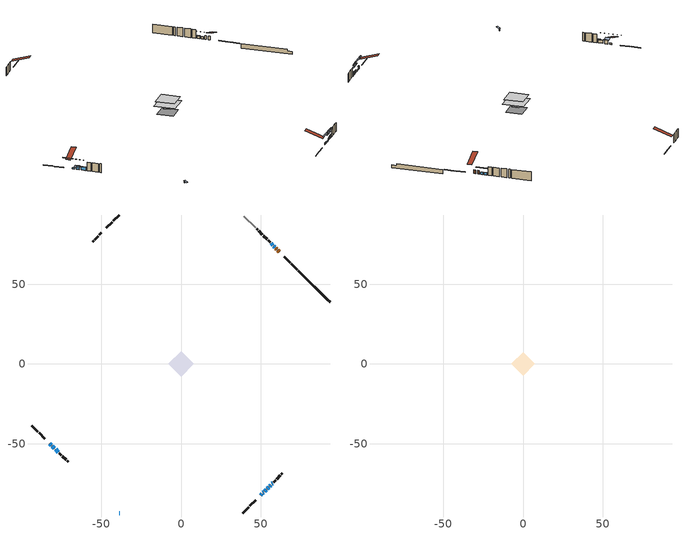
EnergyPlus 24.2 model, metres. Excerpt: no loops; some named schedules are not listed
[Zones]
conditioned space
 floor outside (Floor1 construction): -0.53,0 0,0.53 0.53,0 0,-0.53 z0.92
 floor outside (Floor3 construction): -1.36,0 0,1.36 1.36,0 0,-1.36 z0.92
 floor othersidecoefficients (Floor2 construction): -2.73,0 0,2.73 2.73,0 0,-2.73 z0.92
 floor adiabatic (AdiabaticFloorConstruction): -8.15,0 0,8.15 8.15,0 0,-8.15 z3.36
 floor foundation (Slab1 construction): -6.35,0 0,6.35 6.35,0 0,-6.35 z-1.52
 wall outside (RimJoist1 construction): 38.69,-93.42 42.43,-89.68 / -93.42,-38.69 -89.68,-42.43 / -38.69,93.42 -42.43,89.68 / 72.93,59.18 69.2,62.91 z0.92:1.22
 wall outside (RimJoist2 construction): 43.08,-89.03 46.8,-85.31 / -89.03,-43.08 -85.31,-46.8 / -43.08,89.03 -46.8,85.31 / 68.54,63.57 64.83,67.29 z0.92:1.22
 wall outside (AdiabaticWallConstruction 1): 61.65,70.46 60.77,71.34 z0.92:2.95
 wall outside (AdiabaticWallConstruction): -38.7,-93.42 -38.34,-93.42 z0.92:1.84; 49.98,-82.13 50.63,-81.48 / 58.83,73.28 58.18,73.93 / 57.53,74.58 56.56,75.55 z0.92:2.14; 51.28,-80.83 51.82,-80.29 / 52.48,-79.63 53.34,-78.77 / -82.13,-49.98 -81.27,-50.84 z0.92:1.68; 54,-78.11 54.86,-77.25 z0.92:2.44; 55.52,-76.6 56.24,-75.87 / 56.89,-75.22 57.43,-74.68 / -78.66,-53.45 -76.87,-55.24 z0.92:2.75; -80.61,-51.5 -79.32,-52.79 z0.92:2.95
 wall outside (Wall1 construction): 58.09,-74.02 59.34,-72.77 / -76.21,-55.9 -74.96,-57.15 / -49.98,82.13 -51.23,80.88 / 55.9,76.21 54.65,77.46 z0.92:5.8
 wall outside (Wall3 construction): 60,-72.11 62.29,-69.83 / -74.3,-57.81 -72.01,-60.1 / -51.89,80.22 -54.18,77.94 / 51,81.11 48.72,83.39 z0.92:5.8
 wall outside (Wall4 construction): 62.94,-69.17 63.56,-68.55 / -71.36,-60.75 -70.74,-61.37 / -54.83,77.28 -55.45,76.66 / 48.06,84.05 47.44,84.67 z0.92:5.8
 wall foundation (FoundationWall1 construction): 73.59,58.52,-1.52 73.59,58.52,0.92 91.43,40.68,0.92 91.43,40.68,0.05 93.42,38.69,0.05 93.42,38.69,-1.52
 wall othersidecoefficients (AdiabaticWallConstruction 1): 60.12,71.99 59.49,72.62 z0.92:2.95
 wall othersidecoefficients (Wall2 construction): 53.99,78.12 51.66,80.45 z0.92:5.8
 wall adiabatic (Wall5 construction): 46.78,85.33 39.35,92.76 z0.92:5.8
 window (WindowConstruction 8): -38.69,-93.42 -38.34,-93.42 z0.92:1.83
 window (WindowConstruction 7): 49.98,-82.13 50.63,-81.49 z0.92:2.14
 window (WindowConstruction 9): 51.28,-80.83 51.82,-80.29 z0.92:1.68
 window (WindowConstruction 10): 52.48,-79.63 53.34,-78.77 z0.92:1.68
 window (WindowConstruction 11): -82.13,-49.98 -81.27,-50.84 z0.92:1.68
 window (WindowConstruction): 54,-78.11 54.86,-77.25 z0.92:2.44
 window (WindowConstruction 1): 55.52,-76.59 56.24,-75.87 z0.92:2.75
 window (WindowConstruction 2): 56.89,-75.22 57.43,-74.68 z0.92:2.75
 window (WindowConstruction 3): -80.61,-51.5 -79.32,-52.79 z0.92:2.95
 window (WindowConstruction 4): -78.66,-53.45 -76.87,-55.24 z0.92:2.75
 window (WindowConstruction 5): 58.83,73.28 58.19,73.93 z0.92:2.14
 window (WindowConstruction 6): 57.53,74.58 56.56,75.55 z0.92:2.14
 door (Door): 61.65,70.46 60.77,71.34 z0.92:2.95
 door inside (Door 1): 60.12,71.99 59.49,72.62 z0.92:2.95
 ceiling adiabatic (AdiabaticFloorConstruction): 0,-8.15 8.15,0 0,8.15 -8.15,0 z3.36
attic - vented
 floor to conditioned space (Floor4 construction Reversed): -7.26,0 0,7.26 7.26,0 0,-7.26 z5.8
 roof outside (Roof1 construction): 49.32,-82.79,5.8 42.25,-75.72,9.13 40.39,-77.58,9.13 47.46,-84.65,5.8; -82.79,-49.32,5.8 -75.72,-42.25,9.13 -77.58,-40.39,9.13 -84.65,-47.46,5.8; -49.32,82.79,5.8 -42.25,75.72,9.13 -40.39,77.58,9.13 -47.46,84.65,5.8; 62.31,69.81,5.8 55.23,62.73,9.13 57.1,60.87,9.13 64.17,67.94,5.8
shading: -38.04,-93.42 -38.99,-93.42 -38.99,-96.47 -38.04,-96.47 z2.13; 50.77,-81.34 49.84,-82.27 50.13,-82.57 51.06,-81.63 z2.34; 55.41,-76.7 47.69,-84.42 47.98,-84.71 55.71,-76.99 z6.76; 56.93,-75.18 48.89,-83.23 49.18,-83.52 57.22,-75.47 z6.76; -77.68,-54.43 -85.72,-46.39 -86.02,-46.68 -77.97,-54.73 z6.76; 56.73,-75.39 52.13,-79.98 52.42,-80.27 57.02,-75.68 z5.08; 58.1,-74.01 53.65,-78.46 53.94,-78.75 58.39,-74.3 z5.39; 57.57,-74.54 56.75,-75.36 57.04,-75.65 57.87,-74.83 z2.95; -79.11,-53 -80.82,-51.29 -82.98,-53.44 -81.27,-55.16 z3.25; -76.73,-55.39 -78.81,-53.31 -79.1,-53.6 -77.02,-55.68 z2.95; 56.32,75.79 60.7,71.41 60.99,71.7 56.61,76.08 z4.78; 56.42,75.7 57.67,74.44 57.96,74.73 56.71,75.99 z2.34
[Building]
Building 1: Terrain=Suburbs
[Site:Location]
Edmonton Intl AP_AB: Latitude {deg}=53.31; Longitude {deg}=-113.58; Time Zone {hr}=-7; Elevation {m}=723; Keep Site Location Information=Yes
[Site:GroundTemperature:Shallow]
-1.56185, -3.61833, -3.78302, -2.80711, 1.11059, 5.01004, 8.39065, 10.5322, 10.7141, 8.97234, 5.67794, 1.89811
[Site:WaterMainsTemperature]
Calculation Method=Schedule; Temperature Schedule=mains temperature schedule
[Material] Roughness=Rough; Thermal Absorptance=0.9
Name | Thickness {m} | Conductivity {W/m-K} | Density {kg/m3} | Specific Heat {J/kg-K} | Solar Absorptance | Visible Absorptance
asphalt or fiberglass shingles | 0.00635 | 0.162714 | 1121.4 | 1465.45 | 0.4 | 0.4
ceiling loosefill ins | 0.169333 | 0.0480833 | 16.02 | 1046.75 | 0.7 | 0.7
ceiling stud and cavity | 0.1397 | 0.0896465 | 65.682 | 1177.47 | 0.7 | 0.7
concrete 4.0 in. | 0.1016 | 1.803125 | 2242.8 | 837.4 | 0.7 | 0.7
concrete 8.0 in. | 0.2032 | 1.803125 | 2242.8 | 837.4 | 0.7 | 0.7
door material | 0.04445 | 0.053851 | 512.64 | 1214.23 | 0.7 | 0.7
door material 1 | 0.04445 | 0.060037 | 512.64 | 1214.23 | 0.7 | 0.7
floor covering | 0.0127 | 0.0433444 | 54.468 | 1339.84 | 0.6 | 0.6
floor rigid ins; rim joist rigid ins | 0.051816 | 0.029427 | 32.04 | 1214.23 | 0.7 | 0.7
floor rigid ins 1; wall rigid ins | 0.512978 | 0.029427 | 32.04 | 1214.23 | 0.7 | 0.7
floor stud and cavity | 0.1397 | 0.080204 | 92.3553 | 1139.71 | 0.7 | 0.7
floor stud and cavity 1 | 0.1397 | 0.106651 | 92.3553 | 1139.71 | 0.7 | 0.7
floor stud and cavity 2 | 0.1397 | 0.102213 | 92.3553 | 1139.71 | 0.7 | 0.7
floor stud and cavity 3 | 0.1397 | 1.75129 | 37.0049 | 1207.88 | 0.7 | 0.7
furniture material conditioned space 1 | 0.1524 | 0.115458 | 640.8 | 1214.23 | 0.6 | 0.6
gypsum board | 0.0127 | 0.160291 | 801 | 837.4 | 0.6 | 0.6
osb sheathing 0.5 in. | 0.0127 | 0.115458 | 512.64 | 1214.23 | 0.7 | 0.7
osb sheathing 0.5 in. 1 | 0.0127 | 0.115458 | 512.64 | 1214.23 | 0.4 | 0.4
osb sheathing 0.75 in. | 0.01905 | 0.115458 | 512.64 | 1214.23 | 0.7 | 0.7
osb sheathing 2.0 in. | 0.0508 | 0.115458 | 512.64 | 1214.23 | 0.7 | 0.7
rim joist stud and cavity | 0.0508 | 0.0315101 | 125.044 | 1163.47 | 0.6 | 0.6
rim joist stud and cavity 1 | 0.0508 | 0.0450373 | 125.044 | 1163.47 | 0.6 | 0.6
wall stud and cavity | 0.1397 | 0.102109 | 139.0536 | 1170.24 | 0.7 | 0.7
wall stud and cavity 1 | 0.1397 | 0.0986129 | 139.0536 | 1170.24 | 0.7 | 0.7
wall stud and cavity 2 | 0.1397 | 0.101197 | 139.0536 | 1170.24 | 0.7 | 0.7
wall stud and cavity 3 | 0.1397 | 0.121691 | 139.0536 | 1170.24 | 0.7 | 0.7
wall stud and cavity 4 | 0.1397 | 0.0905127 | 139.0536 | 1170.24 | 0.7 | 0.7
wall stud and cavity 5 | 0.0889 | 0.380278 | 52.3479 | 1209.89 | 0.7 | 0.7
wall stud and cavity 6 | 0.0889 | 0.391764 | 83.0341 | 1211.67 | 0.7 | 0.7
wood siding | 0.0254 | 0.102417 | 544.68 | 1172.36 | 0.4 | 0.4
wood siding 1; wood siding 2; wood siding 3 | 0.0254 | 0.102417 | 544.68 | 1172.36 | 0.7 | 0.7
[WindowMaterial:SimpleGlazingSystem]
Name | U-Factor {W/m2-K} | Solar Heat Gain Coefficient
WindowMaterial | 1.99979 | 0.45
WindowMaterial 1 | 3.00026 | 0.52
WindowMaterial 2 | 2.97981 | 0.56
WindowMaterial 3 | 2.97584 | 0.59
WindowMaterial 4 | 1.90383 | 0.47
WindowMaterial 5 | 2.99685 | 0.54
WindowMaterial 6 | 2.92871 | 0.61
WindowMaterial 7 | 3.31141 | 0.54
WindowMaterial 8 | 3.05136 | 0.46
WindowMaterial 9 | 3.00537 | 0.52
[Construction]
AdiabaticFloorConstruction: floor stud and cavity 3, floor rigid ins 1, osb sheathing 0.75 in., floor covering
AdiabaticWallConstruction: wood siding 2, wall rigid ins, wall stud and cavity 5, gypsum board
AdiabaticWallConstruction 1: wood siding 3, wall rigid ins, wall stud and cavity 5, gypsum board
Door: door material
Door 1: door material 1
Floor1 construction: floor stud and cavity, floor rigid ins, osb sheathing 0.75 in., floor covering
Floor2 construction: floor stud and cavity 1, floor rigid ins, osb sheathing 0.75 in., floor covering
Floor3 construction: floor stud and cavity 2, floor rigid ins, osb sheathing 0.75 in., floor covering
Floor4 construction Reversed: gypsum board, ceiling stud and cavity, ceiling loosefill ins
FoundationWall1 construction: concrete 8.0 in.
furniture construction conditioned space 1: furniture material conditioned space 1
PartitionWallConstruction: gypsum board, wall stud and cavity 6, gypsum board
RimJoist1 construction: wood siding 1, osb sheathing 2.0 in., rim joist stud and cavity
RimJoist2 construction: wood siding 1, rim joist rigid ins, osb sheathing 2.0 in., rim joist stud and cavity 1
Roof1 construction: asphalt or fiberglass shingles
Slab1 construction: concrete 4.0 in.
Wall1 construction: wood siding, osb sheathing 0.5 in., wall stud and cavity, gypsum board
Wall2 construction: osb sheathing 0.5 in. 1, wall stud and cavity 1, gypsum board
Wall3 construction: wood siding, osb sheathing 0.5 in., wall stud and cavity 2, gypsum board
Wall4 construction: wood siding, osb sheathing 0.5 in., wall stud and cavity 3, gypsum board
Wall5 construction: osb sheathing 0.5 in. 1, wall stud and cavity 4, gypsum board
WindowConstruction: WindowMaterial
WindowConstruction 1: WindowMaterial 1
WindowConstruction 10; WindowConstruction 11: WindowMaterial 9
WindowConstruction 2: WindowMaterial 2
WindowConstruction 3: WindowMaterial 3
WindowConstruction 4: WindowMaterial 4
WindowConstruction 5; WindowConstruction 7: WindowMaterial 5
WindowConstruction 6: WindowMaterial 6
WindowConstruction 8: WindowMaterial 7
WindowConstruction 9: WindowMaterial 8
[Zone] Multiplier=1; Part of Total Floor Area=Yes
Name | Volume {m3}
attic - vented | 57.039
conditioned space | 558.4
[Space]
Name | Zone | Volume {m3}
attic - vented 1 | attic - vented | 57.039
conditioned space 1 | conditioned space | 558.4
[ZoneInfiltration:EffectiveLeakageArea]
infil attic - vented 1: Zone or Space=attic - vented 1; Schedule=Always On Discrete; Effective Air Leakage Area {cm2}=3666.44; Stack Coefficient=0.000231795; Wind Coefficient=1.02866e-05
[ZoneMixing]
whole house fan mix: Zone or Space=attic - vented; Schedule=Always On Continuous; Design Flow Rate Calculation Method=Flow/Zone; Design Flow Rate {m3/s}=0; Source Zone or Space=conditioned space
[SurfaceProperty:OtherSideCoefficients]
other non-freezing space: Combined Convective/Radiative Film Coefficient {W/m2-K}=8.35; Constant Temperature Coefficient=1; External Dry-Bulb Temperature Coefficient=0; Ground Temperature Coefficient=0; Wind Speed Coefficient=0; Zone Air Temperature Coefficient=0; Constant Temperature Schedule=other non-freezing space; Previous Other Side Temperature Coefficient=0
[SurfaceProperty:ExposedFoundationPerimeter]
Slab1: Exposed Perimeter Calculation Method=TotalExposedPerimeter; Total Exposed Perimeter {m}=28.039
[InternalMass] Zone or ZoneList=conditioned space; Space or SpaceList=conditioned space 1
Name | Construction | Surface Area {m2}
furniture mass conditioned space 1 | furniture construction conditioned space 1 | 92.9519
partition wall mass | PartitionWallConstruction | 232.38
[Lights]
interior lighting: Zone or ZoneList or Space or SpaceList=conditioned space 1; Schedule=interior lighting schedule; Design Level Calculation Method=LightingLevel; Lighting Level {W}=343.2; Return Air Fraction=0; Fraction Radiant=0.6; Fraction Visible=0.2; Fraction Replaceable=1
[People]
occupants: Zone or ZoneList or Space or SpaceList=conditioned space 1; Number of People Schedule=occupants schedule; Number of People Calculation Method=People; Number of People=3; Fraction Radiant=0.314171; Sensible Heat Fraction=0.56303; Activity Level Schedule=occupants activity schedule; Carbon Dioxide Generation Rate {m3/s-W}=0; Enable ASHRAE 55 Comfort Warnings=No; Mean Radiant Temperature Calculation Type=EnclosureAveraged
[ElectricEquipment] Zone or ZoneList or Space or SpaceList=conditioned space 1; Design Level Calculation Method=EquipmentLevel
Name | Schedule | Design Level {W} | Fraction Latent | Fraction Radiant | Fraction Lost
clothes dryer | clothes dryer schedule | 140.772 | 0.015 | 0.081 | 0.85
clothes washer | clothes washer schedule | 32.1985 | 0.03 | 0.162 | 0.7
cooking range | cooking range schedule | 208.969 | 0.08 | 0.432 | 0.2
dishwasher | dishwasher schedule | 66.8632 | 0.3 | 0.18 | 0.4
fridge | fridge schedule | 72.9452 | 0 | 0.6 | 0
mech vent bath fan 0 | mech vent bath fan 0 schedule | 50.2 | 0 | 0 | 1
mech vent bath fan 1 | mech vent bath fan 1 schedule | 50.2 | 0 | 0 | 1
mech vent house fan | mech vent house fan schedule | 0 | 0 | 0 | 1
mech vent house fan cfis | mech vent house fan cfis schedule | 0 | 0 | 0 | 0
mech vent range fan 0 | mech vent range fan 0 schedule | 57 | 0 | 0 | 1
misc plug loads | misc plug loads schedule | 494.7 | 0.045 | 0.513 | 0.1
whole house fan | Always On Discrete | 0 | 0 | 0 | 1
[OtherEquipment] Zone or ZoneList or Space or SpaceList=conditioned space 1; Design Level Calculation Method=EquipmentLevel
Name | Fuel Type | Schedule | Design Level {W} | Fraction Latent | Fraction Radiant | Fraction Lost
clothes dryer 1 | Electricity | clothes dryer schedule | 0 | 0.015 | 0.081 | 0.85
cooking range 1 | Electricity | cooking range schedule | 0 | 0.08 | 0.432 | 0.2
general water use latent | None | general water use schedule | 59.3978 | 1 | 0 | 0
general water use sensible | None | general water use schedule | -58.539 | 0 | 0.6 | 0
mech vent house fan latent load | None | Always On Discrete | 0 | 1 | 0 | 0
mech vent house fan sensible load | None | Always On Discrete | 0 | 0 | 0 | 0
water heater energy adjustment1 | NaturalGas | Always On Discrete | 0.01 | 0 | 0 | 1
[ZoneInfiltration:DesignFlowRate] Zone or ZoneList or Space or SpaceList=conditioned space 1; Schedule=Always On Discrete; Design Flow Rate Calculation Method=Flow/Zone; Design Flow Rate {m3/s}=0
infil flow; natural vent flow; whole house fan flow
[Foundation:Kiva]
Foundation Kiva 1: Initial Indoor Air Temperature {C}=18; Wall Height Above Grade {m}=0.919978; Wall Depth Below Slab {m}=0.2032
[Foundation:Kiva:Settings]
Soil Conductivity {W/m-K}=0.849921; Soil Density {kg/m3}=1842.3; Soil Specific Heat {J/kg-K}=418.7; Ground Solar Absorptivity=0.9; Ground Thermal Absorptivity=0.9; Ground Surface Roughness {m}=0.03; Far-Field Width {m}=40; Deep-Ground Boundary Condition=ZeroFlux; Deep-Ground Depth {m}=40; Minimum Cell Dimension {m}=0.2; Maximum Cell Growth Coefficient=3; Simulation Timestep=Timestep
[Exterior:Lights]
exterior lighting: Schedule=exterior lighting schedule; Design Level {W}=75.6
[Schedule:Constant]
Name | Hourly Value
Always On Continuous; mech vent house fan schedule; mech vent house fan cfis schedule; Always On Discrete | 1
other non-freezing space; fridge schedule | 0
occupants activity schedule | 117.228
[Schedule:Week:Daily]
interior lighting schedule Week Rule - Jan1-Jan27: interior lighting schedule day, interior lighting schedule day, interior lighting schedule day, interior lighting schedule day, interior lighting schedule day, interior lighting schedule day, interior lighting schedule day, interior lighting schedule default day, interior lighting schedule default day, interior lighting schedule default day, interior lighting schedule default day, interior lighting schedule default day
interior lighting schedule Week Rule - Jan28-Feb3: interior lighting schedule day, interior lighting schedule day, interior lighting schedule day, interior lighting schedule day, interior lighting schedule day 1, interior lighting schedule day 1, interior lighting schedule day 1, interior lighting schedule default day, interior lighting schedule default day, interior lighting schedule default day, interior lighting schedule default day, interior lighting schedule default day
interior lighting schedule Week Rule - Feb4-Feb24: interior lighting schedule day 1, interior lighting schedule day 1, interior lighting schedule day 1, interior lighting schedule day 1, interior lighting schedule day 1, interior lighting schedule day 1, interior lighting schedule day 1, interior lighting schedule default day, interior lighting schedule default day, interior lighting schedule default day, interior lighting schedule default day, interior lighting schedule default day
interior lighting schedule Week Rule - Feb25-Mar3: interior lighting schedule day 1, interior lighting schedule day 1, interior lighting schedule day 1, interior lighting schedule day 1, interior lighting schedule day 2, interior lighting schedule day 2, interior lighting schedule day 2, interior lighting schedule default day, interior lighting schedule default day, interior lighting schedule default day, interior lighting schedule default day, interior lighting schedule default day
interior lighting schedule Week Rule - Mar4-Mar31: interior lighting schedule day 2, interior lighting schedule day 2, interior lighting schedule day 2, interior lighting schedule day 2, interior lighting schedule day 2, interior lighting schedule day 2, interior lighting schedule day 2, interior lighting schedule default day, interior lighting schedule default day, interior lighting schedule default day, interior lighting schedule default day, interior lighting schedule default day
interior lighting schedule Week Rule - Apr1-Apr28: interior lighting schedule day 3, interior lighting schedule day 3, interior lighting schedule day 3, interior lighting schedule day 3, interior lighting schedule day 3, interior lighting schedule day 3, interior lighting schedule day 3, interior lighting schedule default day, interior lighting schedule default day, interior lighting schedule default day, interior lighting schedule default day, interior lighting schedule default day
interior lighting schedule Week Rule - Apr29-May5: interior lighting schedule day 3, interior lighting schedule day 3, interior lighting schedule day 4, interior lighting schedule day 4, interior lighting schedule day 4, interior lighting schedule day 4, interior lighting schedule day 4, interior lighting schedule default day, interior lighting schedule default day, interior lighting schedule default day, interior lighting schedule default day, interior lighting schedule default day
interior lighting schedule Week Rule - May6-May26: interior lighting schedule day 4, interior lighting schedule day 4, interior lighting schedule day 4, interior lighting schedule day 4, interior lighting schedule day 4, interior lighting schedule day 4, interior lighting schedule day 4, interior lighting schedule default day, interior lighting schedule default day, interior lighting schedule default day, interior lighting schedule default day, interior lighting schedule default day
interior lighting schedule Week Rule - May27-Jun2: interior lighting schedule day 4, interior lighting schedule day 4, interior lighting schedule day 4, interior lighting schedule day 4, interior lighting schedule day 4, interior lighting schedule day 5, interior lighting schedule day 5, interior lighting schedule default day, interior lighting schedule default day, interior lighting schedule default day, interior lighting schedule default day, interior lighting schedule default day
interior lighting schedule Week Rule - Jun3-Jun30: interior lighting schedule day 5, interior lighting schedule day 5, interior lighting schedule day 5, interior lighting schedule day 5, interior lighting schedule day 5, interior lighting schedule day 5, interior lighting schedule day 5, interior lighting schedule default day, interior lighting schedule default day, interior lighting schedule default day, interior lighting schedule default day, interior lighting schedule default day
interior lighting schedule Week Rule - Jul1-Jul28: interior lighting schedule day 6, interior lighting schedule day 6, interior lighting schedule day 6, interior lighting schedule day 6, interior lighting schedule day 6, interior lighting schedule day 6, interior lighting schedule day 6, interior lighting schedule default day, interior lighting schedule default day, interior lighting schedule default day, interior lighting schedule default day, interior lighting schedule default day
interior lighting schedule Week Rule - Jul29-Aug4: interior lighting schedule day 6, interior lighting schedule day 6, interior lighting schedule day 6, interior lighting schedule day 7, interior lighting schedule day 7, interior lighting schedule day 7, interior lighting schedule day 7, interior lighting schedule default day, interior lighting schedule default day, interior lighting schedule default day, interior lighting schedule default day, interior lighting schedule default day
interior lighting schedule Week Rule - Aug5-Aug25: interior lighting schedule day 7, interior lighting schedule day 7, interior lighting schedule day 7, interior lighting schedule day 7, interior lighting schedule day 7, interior lighting schedule day 7, interior lighting schedule day 7, interior lighting schedule default day, interior lighting schedule default day, interior lighting schedule default day, interior lighting schedule default day, interior lighting schedule default day
interior lighting schedule Week Rule - Aug26-Sep1: interior lighting schedule day 7, interior lighting schedule day 7, interior lighting schedule day 7, interior lighting schedule day 7, interior lighting schedule day 7, interior lighting schedule day 7, interior lighting schedule day 8, interior lighting schedule default day, interior lighting schedule default day, interior lighting schedule default day, interior lighting schedule default day, interior lighting schedule default day
interior lighting schedule Week Rule - Sep2-Sep29: interior lighting schedule day 8, interior lighting schedule day 8, interior lighting schedule day 8, interior lighting schedule day 8, interior lighting schedule day 8, interior lighting schedule day 8, interior lighting schedule day 8, interior lighting schedule default day, interior lighting schedule default day, interior lighting schedule default day, interior lighting schedule default day, interior lighting schedule default day
interior lighting schedule Week Rule - Sep30-Oct6: interior lighting schedule day 8, interior lighting schedule day 9, interior lighting schedule day 9, interior lighting schedule day 9, interior lighting schedule day 9, interior lighting schedule day 9, interior lighting schedule day 9, interior lighting schedule default day, interior lighting schedule default day, interior lighting schedule default day, interior lighting schedule default day, interior lighting schedule default day
interior lighting schedule Week Rule - Oct7-Oct27: interior lighting schedule day 9, interior lighting schedule day 9, interior lighting schedule day 9, interior lighting schedule day 9, interior lighting schedule day 9, interior lighting schedule day 9, interior lighting schedule day 9, interior lighting schedule default day, interior lighting schedule default day, interior lighting schedule default day, interior lighting schedule default day, interior lighting schedule default day
interior lighting schedule Week Rule - Oct28-Nov3: interior lighting schedule day 9, interior lighting schedule day 9, interior lighting schedule day 9, interior lighting schedule day 9, interior lighting schedule day 10, interior lighting schedule day 10, interior lighting schedule day 10, interior lighting schedule default day, interior lighting schedule default day, interior lighting schedule default day, interior lighting schedule default day, interior lighting schedule default day
interior lighting schedule Week Rule - Nov4-Nov24: interior lighting schedule day 10, interior lighting schedule day 10, interior lighting schedule day 10, interior lighting schedule day 10, interior lighting schedule day 10, interior lighting schedule day 10, interior lighting schedule day 10, interior lighting schedule default day, interior lighting schedule default day, interior lighting schedule default day, interior lighting schedule default day, interior lighting schedule default day
interior lighting schedule Week Rule - Nov25-Dec1: interior lighting schedule day 10, interior lighting schedule day 10, interior lighting schedule day 10, interior lighting schedule day 10, interior lighting schedule day 10, interior lighting schedule day 10, interior lighting schedule day 11, interior lighting schedule default day, interior lighting schedule default day, interior lighting schedule default day, interior lighting schedule default day, interior lighting schedule default day
interior lighting schedule Week Rule - Dec2-Dec31: interior lighting schedule day 11, interior lighting schedule day 11, interior lighting schedule day 11, interior lighting schedule day 11, interior lighting schedule day 11, interior lighting schedule day 11, interior lighting schedule day 11, interior lighting schedule default day, interior lighting schedule default day, interior lighting schedule default day, interior lighting schedule default day, interior lighting schedule default day
occupants schedule Week Rule - Jan1-Dec31: occupants schedule day, occupants schedule day, occupants schedule day, occupants schedule day, occupants schedule day, occupants schedule day, occupants schedule day, occupants schedule default day, occupants schedule default day, occupants schedule default day, occupants schedule default day, occupants schedule default day
clothes dryer schedule Week Rule - Jan1-Dec31: clothes dryer schedule day, clothes dryer schedule day, clothes dryer schedule day, clothes dryer schedule day, clothes dryer schedule day, clothes dryer schedule day, clothes dryer schedule day, clothes dryer schedule default day, clothes dryer schedule default day, clothes dryer schedule default day, clothes dryer schedule default day, clothes dryer schedule default day
clothes washer schedule Week Rule - Jan1-Dec31: clothes washer schedule day, clothes washer schedule day, clothes washer schedule day, clothes washer schedule day, clothes washer schedule day, clothes washer schedule day, clothes washer schedule day, clothes washer schedule default day, clothes washer schedule default day, clothes washer schedule default day, clothes washer schedule default day, clothes washer schedule default day
cooking range schedule Week Rule - Jan1-Dec31: cooking range schedule day, cooking range schedule day, cooking range schedule day, cooking range schedule day, cooking range schedule day, cooking range schedule day, cooking range schedule day, cooking range schedule default day, cooking range schedule default day, cooking range schedule default day, cooking range schedule default day, cooking range schedule default day
dishwasher schedule Week Rule - Jan1-Dec31: dishwasher schedule day, dishwasher schedule day, dishwasher schedule day, dishwasher schedule day, dishwasher schedule day, dishwasher schedule day, dishwasher schedule day, dishwasher schedule default day, dishwasher schedule default day, dishwasher schedule default day, dishwasher schedule default day, dishwasher schedule default day
mech vent bath fan 0 schedule Week Rule - Jan1-Dec31: mech vent bath fan 0 schedule day, mech vent bath fan 0 schedule day, mech vent bath fan 0 schedule day, mech vent bath fan 0 schedule day, mech vent bath fan 0 schedule day, mech vent bath fan 0 schedule day, mech vent bath fan 0 schedule day, mech vent bath fan 0 schedule default day, mech vent bath fan 0 schedule default day, mech vent bath fan 0 schedule default day, mech vent bath fan 0 schedule default day, mech vent bath fan 0 schedule default day
mech vent bath fan 1 schedule Week Rule - Jan1-Dec31: mech vent bath fan 1 schedule day, mech vent bath fan 1 schedule day, mech vent bath fan 1 schedule day, mech vent bath fan 1 schedule day, mech vent bath fan 1 schedule day, mech vent bath fan 1 schedule day, mech vent bath fan 1 schedule day, mech vent bath fan 1 schedule default day, mech vent bath fan 1 schedule default day, mech vent bath fan 1 schedule default day, mech vent bath fan 1 schedule default day, mech vent bath fan 1 schedule default day
mech vent range fan 0 schedule Week Rule - Jan1-Dec31: mech vent range fan 0 schedule day, mech vent range fan 0 schedule day, mech vent range fan 0 schedule day, mech vent range fan 0 schedule day, mech vent range fan 0 schedule day, mech vent range fan 0 schedule day, mech vent range fan 0 schedule day, mech vent range fan 0 schedule default day, mech vent range fan 0 schedule default day, mech vent range fan 0 schedule default day, mech vent range fan 0 schedule default day, mech vent range fan 0 schedule default day
misc plug loads schedule Week Rule - Jan1-Dec31: misc plug loads schedule day, misc plug loads schedule day, misc plug loads schedule day, misc plug loads schedule day, misc plug loads schedule day, misc plug loads schedule day, misc plug loads schedule day, misc plug loads schedule default day, misc plug loads schedule default day, misc plug loads schedule default day, misc plug loads schedule default day, misc plug loads schedule default day
general water use schedule Week Rule - Jan1-Dec31: general water use schedule day, general water use schedule day, general water use schedule day, general water use schedule day, general water use schedule day, general water use schedule day, general water use schedule day, general water use schedule default day, general water use schedule default day, general water use schedule default day, general water use schedule default day, general water use schedule default day
exterior lighting schedule Week Rule - Jan1-Jan27: exterior lighting schedule day, exterior lighting schedule day, exterior lighting schedule day, exterior lighting schedule day, exterior lighting schedule day, exterior lighting schedule day, exterior lighting schedule day, exterior lighting schedule default day, exterior lighting schedule default day, exterior lighting schedule default day, exterior lighting schedule default day, exterior lighting schedule default day
exterior lighting schedule Week Rule - Jan28-Feb3: exterior lighting schedule day, exterior lighting schedule day, exterior lighting schedule day, exterior lighting schedule day, exterior lighting schedule day 1, exterior lighting schedule day 1, exterior lighting schedule day 1, exterior lighting schedule default day, exterior lighting schedule default day, exterior lighting schedule default day, exterior lighting schedule default day, exterior lighting schedule default day
exterior lighting schedule Week Rule - Feb4-Feb24: exterior lighting schedule day 1, exterior lighting schedule day 1, exterior lighting schedule day 1, exterior lighting schedule day 1, exterior lighting schedule day 1, exterior lighting schedule day 1, exterior lighting schedule day 1, exterior lighting schedule default day, exterior lighting schedule default day, exterior lighting schedule default day, exterior lighting schedule default day, exterior lighting schedule default day
exterior lighting schedule Week Rule - Feb25-Mar3: exterior lighting schedule day 1, exterior lighting schedule day 1, exterior lighting schedule day 1, exterior lighting schedule day 1, exterior lighting schedule day 2, exterior lighting schedule day 2, exterior lighting schedule day 2, exterior lighting schedule default day, exterior lighting schedule default day, exterior lighting schedule default day, exterior lighting schedule default day, exterior lighting schedule default day
exterior lighting schedule Week Rule - Mar4-Mar31: exterior lighting schedule day 2, exterior lighting schedule day 2, exterior lighting schedule day 2, exterior lighting schedule day 2, exterior lighting schedule day 2, exterior lighting schedule day 2, exterior lighting schedule day 2, exterior lighting schedule default day, exterior lighting schedule default day, exterior lighting schedule default day, exterior lighting schedule default day, exterior lighting schedule default day
exterior lighting schedule Week Rule - Apr1-Apr28: exterior lighting schedule day 3, exterior lighting schedule day 3, exterior lighting schedule day 3, exterior lighting schedule day 3, exterior lighting schedule day 3, exterior lighting schedule day 3, exterior lighting schedule day 3, exterior lighting schedule default day, exterior lighting schedule default day, exterior lighting schedule default day, exterior lighting schedule default day, exterior lighting schedule default day
exterior lighting schedule Week Rule - Apr29-May5: exterior lighting schedule day 3, exterior lighting schedule day 3, exterior lighting schedule day 4, exterior lighting schedule day 4, exterior lighting schedule day 4, exterior lighting schedule day 4, exterior lighting schedule day 4, exterior lighting schedule default day, exterior lighting schedule default day, exterior lighting schedule default day, exterior lighting schedule default day, exterior lighting schedule default day
exterior lighting schedule Week Rule - May6-May26: exterior lighting schedule day 4, exterior lighting schedule day 4, exterior lighting schedule day 4, exterior lighting schedule day 4, exterior lighting schedule day 4, exterior lighting schedule day 4, exterior lighting schedule day 4, exterior lighting schedule default day, exterior lighting schedule default day, exterior lighting schedule default day, exterior lighting schedule default day, exterior lighting schedule default day
exterior lighting schedule Week Rule - May27-Jun2: exterior lighting schedule day 4, exterior lighting schedule day 4, exterior lighting schedule day 4, exterior lighting schedule day 4, exterior lighting schedule day 4, exterior lighting schedule day 5, exterior lighting schedule day 5, exterior lighting schedule default day, exterior lighting schedule default day, exterior lighting schedule default day, exterior lighting schedule default day, exterior lighting schedule default day
exterior lighting schedule Week Rule - Jun3-Jun30: exterior lighting schedule day 5, exterior lighting schedule day 5, exterior lighting schedule day 5, exterior lighting schedule day 5, exterior lighting schedule day 5, exterior lighting schedule day 5, exterior lighting schedule day 5, exterior lighting schedule default day, exterior lighting schedule default day, exterior lighting schedule default day, exterior lighting schedule default day, exterior lighting schedule default day
exterior lighting schedule Week Rule - Jul1-Jul28: exterior lighting schedule day 6, exterior lighting schedule day 6, exterior lighting schedule day 6, exterior lighting schedule day 6, exterior lighting schedule day 6, exterior lighting schedule day 6, exterior lighting schedule day 6, exterior lighting schedule default day, exterior lighting schedule default day, exterior lighting schedule default day, exterior lighting schedule default day, exterior lighting schedule default day
[Schedule:Year]
interior lighting schedule: interior lighting schedule Week Rule - Jan1-Jan27, 1, 1, 1, 27, interior lighting schedule Week Rule - Jan28-Feb3, 1, 28, 2, 3, interior lighting schedule Week Rule - Feb4-Feb24, 2, 4, 2, 24, interior lighting schedule Week Rule - Feb25-Mar3, 2, 25, 3, 3, interior lighting schedule Week Rule - Mar4-Mar31, 3, 4, 3, 31, interior lighting schedule Week Rule - Apr1-Apr28, 4, 1, 4, 28, interior lighting schedule Week Rule - Apr29-May5, 4, 29, 5, 5, interior lighting schedule Week Rule - May6-May26, 5, 6, 5, 26, interior lighting schedule Week Rule - May27-Jun2, 5, 27, 6, 2, interior lighting schedule Week Rule - Jun3-Jun30, 6, 3, 6, 30, interior lighting schedule Week Rule - Jul1-Jul28, 7, 1, 7, 28, interior lighting schedule Week Rule - Jul29-Aug4, 7, 29, 8, 4, interior lighting schedule Week Rule - Aug5-Aug25, 8, 5, 8, 25, interior lighting schedule Week Rule - Aug26-Sep1, 8, 26, 9, 1, interior lighting schedule Week Rule - Sep2-Sep29, 9, 2, 9, 29, interior lighting schedule Week Rule - Sep30-Oct6, 9, 30, 10, 6, interior lighting schedule Week Rule - Oct7-Oct27, 10, 7, 10, 27, interior lighting schedule Week Rule - Oct28-Nov3, 10, 28, 11, 3, interior lighting schedule Week Rule - Nov4-Nov24, 11, 4, 11, 24, interior lighting schedule Week Rule - Nov25-Dec1, 11, 25, 12, 1, interior lighting schedule Week Rule - Dec2-Dec31, 12, 2, 12, 31
occupants schedule: occupants schedule Week Rule - Jan1-Dec31, 1, 1, 12, 31
clothes dryer schedule: clothes dryer schedule Week Rule - Jan1-Dec31, 1, 1, 12, 31
clothes washer schedule: clothes washer schedule Week Rule - Jan1-Dec31, 1, 1, 12, 31
cooking range schedule: cooking range schedule Week Rule - Jan1-Dec31, 1, 1, 12, 31
dishwasher schedule: dishwasher schedule Week Rule - Jan1-Dec31, 1, 1, 12, 31
mech vent bath fan 0 schedule: mech vent bath fan 0 schedule Week Rule - Jan1-Dec31, 1, 1, 12, 31
mech vent bath fan 1 schedule: mech vent bath fan 1 schedule Week Rule - Jan1-Dec31, 1, 1, 12, 31
mech vent range fan 0 schedule: mech vent range fan 0 schedule Week Rule - Jan1-Dec31, 1, 1, 12, 31
misc plug loads schedule: misc plug loads schedule Week Rule - Jan1-Dec31, 1, 1, 12, 31
general water use schedule: general water use schedule Week Rule - Jan1-Dec31, 1, 1, 12, 31
exterior lighting schedule: exterior lighting schedule Week Rule - Jan1-Jan27, 1, 1, 1, 27, exterior lighting schedule Week Rule - Jan28-Feb3, 1, 28, 2, 3, exterior lighting schedule Week Rule - Feb4-Feb24, 2, 4, 2, 24, exterior lighting schedule Week Rule - Feb25-Mar3, 2, 25, 3, 3, exterior lighting schedule Week Rule - Mar4-Mar31, 3, 4, 3, 31, exterior lighting schedule Week Rule - Apr1-Apr28, 4, 1, 4, 28, exterior lighting schedule Week Rule - Apr29-May5, 4, 29, 5, 5, exterior lighting schedule Week Rule - May6-May26, 5, 6, 5, 26, exterior lighting schedule Week Rule - May27-Jun2, 5, 27, 6, 2, exterior lighting schedule Week Rule - Jun3-Jun30, 6, 3, 6, 30, exterior lighting schedule Week Rule - Jul1-Jul28, 7, 1, 7, 28, exterior lighting schedule Week Rule - Jul29-Aug4, 7, 29, 8, 4, exterior lighting schedule Week Rule - Aug5-Aug25, 8, 5, 8, 25, exterior lighting schedule Week Rule - Aug26-Sep1, 8, 26, 9, 1, exterior lighting schedule Week Rule - Sep2-Sep29, 9, 2, 9, 29, exterior lighting schedule Week Rule - Sep30-Oct6, 9, 30, 10, 6, exterior lighting schedule Week Rule - Oct7-Oct27, 10, 7, 10, 27, exterior lighting schedule Week Rule - Oct28-Nov3, 10, 28, 11, 3, exterior lighting schedule Week Rule - Nov4-Nov24, 11, 4, 11, 24, exterior lighting schedule Week Rule - Nov25-Dec1, 11, 25, 12, 1, exterior lighting schedule Week Rule - Dec2-Dec31, 12, 2, 12, 31
[Schedule:Compact]
mains temperature schedule: Through: 01/01, For: AllDays, Until: 24:00, 3.97167, Through: 01/02, For: AllDays, Until: 24:00, 3.90778, Through: 01/03, For: AllDays, Until: 24:00, 3.84556, Through: 01/04, For: AllDays, Until: 24:00, 3.78389, Through: 01/05, For: AllDays, Until: 24:00, 3.72278, Through: 01/06, For: AllDays, Until: 24:00, 3.66278, Through: 01/07, For: AllDays, Until: 24:00, 3.60389, Through: 01/08, For: AllDays, Until: 24:00, 3.54556, Through: 01/09, For: AllDays, Until: 24:00, 3.48833, Through: 01/10, For: AllDays, Until: 24:00, 3.43167, Through: 01/11, For: AllDays, Until: 24:00, 3.37611, Through: 01/12, For: AllDays, Until: 24:00, 3.32167, Through: 01/13, For: AllDays, Until: 24:00, 3.26833, Through: 01/14, For: AllDays, Until: 24:00, 3.21556, Through: 01/15, For: AllDays, Until: 24:00, 3.16444, Through: 01/16, For: AllDays, Until: 24:00, 3.11389, Through: 01/17, For: AllDays, Until: 24:00, 3.06444, Through: 01/18, For: AllDays, Until: 24:00, 3.01611, Through: 01/19, For: AllDays, Until: 24:00, 2.96889, Through: 01/20, For: AllDays, Until: 24:00, 2.92278, Through: 01/21, For: AllDays, Until: 24:00, 2.87722, Through: 01/22, For: AllDays, Until: 24:00, 2.83333, Through: 01/23, For: AllDays, Until: 24:00, 2.79056, Through: 01/24, For: AllDays, Until: 24:00, 2.74889, Through: 01/25, For: AllDays, Until: 24:00, 2.70833, Through: 01/26, For: AllDays, Until: 24:00, 2.66889, Through: 01/27, For: AllDays, Until: 24:00, 2.63056, Through: 01/28, For: AllDays, Until: 24:00, 2.59333, Through: 01/29, For: AllDays, Until: 24:00, 2.55778, Through: 01/30, For: AllDays, Until: 24:00, 2.52278, Through: 01/31, For: AllDays, Until: 24:00, 2.48944, Through: 02/01, For: AllDays, Until: 24:00, 2.45722, Through: 02/02, For: AllDays, Until: 24:00, 2.42611, Through: 02/03, For: AllDays, Until: 24:00, 2.39667, Through: 02/04, For: AllDays, Until: 24:00, 2.36833, Through: 02/05, For: AllDays, Until: 24:00, 2.34111, Through: 02/06, For: AllDays, Until: 24:00, 2.315, Through: 02/07, For: AllDays, Until: 24:00, 2.29056, Through: 02/08, For: AllDays, Until: 24:00, 2.26722, Through: 02/09, For: AllDays, Until: 24:00, 2.245, Through: 02/10, For: AllDays, Until: 24:00, 2.22444, Through: 02/11, For: AllDays, Until: 24:00, 2.20444, Through: 02/12, For: AllDays, Until: 24:00, 2.18667, Through: 02/13, For: AllDays, Until: 24:00, 2.17, Through: 02/14, For: AllDays, Until: 24:00, 2.15444, Through: 02/15, For: AllDays, Until: 24:00, 2.14, Through: 02/16, For: AllDays, Until: 24:00, 2.12722, Through: 02/17, For: AllDays, Until: 24:00, 2.11556, Through: 02/18, For: AllDays, Until: 24:00, 2.10556, Through: 02/19, For: AllDays, Until: 24:00, 2.09667, Through: 02/20, For: AllDays, Until: 24:00, 2.08889, Through: 02/21, For: AllDays, Until: 24:00, 2.08278, Through: 02/22, For: AllDays, Until: 24:00, 2.07833, Through: 02/23, For: AllDays, Until: 24:00, 2.07444, Through: 02/24, For: AllDays, Until: 24:00, 2.07278, Through: 02/25, For: AllDays, Until: 24:00, 2.07167, Through: 02/26, For: AllDays, Until: 24:00, 2.07222, Through: 02/27, For: AllDays, Until: 24:00, 2.07444, Through: 02/28, For: AllDays, Until: 24:00, 2.07778, Through: 03/01, For: AllDays, Until: 24:00, 2.08222, Through: 03/02, For: AllDays, Until: 24:00, 2.08833, Through: 03/03, For: AllDays, Until: 24:00, 2.09556, Through: 03/04, For: AllDays, Until: 24:00, 2.10444, Through: 03/05, For: AllDays, Until: 24:00, 2.11444, Through: 03/06, For: AllDays, Until: 24:00, 2.12556, Through: 03/07, For: AllDays, Until: 24:00, 2.13833, Through: 03/08, For: AllDays, Until: 24:00, 2.15278, Through: 03/09, For: AllDays, Until: 24:00, 2.16778, Through: 03/10, For: AllDays, Until: 24:00, 2.18444, Through: 03/11, For: AllDays, Until: 24:00, 2.20278, Through: 03/12, For: AllDays, Until: 24:00, 2.22167, Through: 03/13, For: AllDays, Until: 24:00, 2.24278, Through: 03/14, For: AllDays, Until: 24:00, 2.26444, Through: 03/15, For: AllDays, Until: 24:00, 2.28778, Through: 03/16, For: AllDays, Until: 24:00, 2.31222, Through: 03/17, For: AllDays, Until: 24:00, 2.33778, Through: 03/18, For: AllDays, Until: 24:00, 2.365, Through: 03/19, For: AllDays, Until: 24:00, 2.39333, Through: 03/20, For: AllDays, Until: 24:00, 2.42278, Through: 03/21, For: AllDays, Until: 24:00, 2.45389, Through: 03/22, For: AllDays, Until: 24:00, 2.48611, Through: 03/23, For: AllDays, Until: 24:00, 2.51889, Through: 03/24, For: AllDays, Until: 24:00, 2.55389, Through: 03/25, For: AllDays, Until: 24:00, 2.58944, Through: 03/26, For: AllDays, Until: 24:00, 2.62611, Through: 03/27, For: AllDays, Until: 24:00, 2.66444, Through: 03/28, For: AllDays, Until: 24:00, 2.70389, Through: 03/29, For: AllDays, Until: 24:00, 2.74389, Through: 03/30, For: AllDays, Until: 24:00, 2.78556, Through: 03/31, For: AllDays, Until: 24:00, 2.82833, Through: 04/01, For: AllDays, Until: 24:00, 2.87222, Through: 04/02, For: AllDays, Until: 24:00, 2.91722, Through: 04/03, For: AllDays, Until: 24:00, 2.96333, Through: 04/04, For: AllDays, Until: 24:00, 3.01056, Through: 04/05, For: AllDays, Until: 24:00, 3.05889, Through: 04/06, For: AllDays, Until: 24:00, 3.10833, Through: 04/07, For: AllDays, Until: 24:00, 3.15833, Through: 04/08, For: AllDays, Until: 24:00, 3.21, Through: 04/09, For: AllDays, Until: 24:00, 3.26222, Through: 04/10, For: AllDays, Until: 24:00, 3.31556, Through: 04/11, For: AllDays, Until: 24:00, 3.37, Through: 04/12, For: AllDays, Until: 24:00, 3.42556, Through: 04/13, For: AllDays, Until: 24:00, 3.48167, Through: 04/14, For: AllDays, Until: 24:00, 3.53889, Through: 04/15, For: AllDays, Until: 24:00, 3.59722, Through: 04/16, For: AllDays, Until: 24:00, 3.65611, Through: 04/17, For: AllDays, Until: 24:00, 3.71611, Through: 04/18, For: AllDays, Until: 24:00, 3.77667, Through: 04/19, For: AllDays, Until: 24:00, 3.83833, Through: 04/20, For: AllDays, Until: 24:00, 3.90111, Through: 04/21, For: AllDays, Until: 24:00, 3.96444, Through: 04/22, For: AllDays, Until: 24:00, 4.02833, Through: 04/23, For: AllDays, Until: 24:00, 4.09333, Through: 04/24, For: AllDays, Until: 24:00, 4.15889, Through: 04/25, For: AllDays, Until: 24:00, 4.225, Through: 04/26, For: AllDays, Until: 24:00, 4.29222, Through: 04/27, For: AllDays, Until: 24:00, 4.36, Through: 04/28, For: AllDays, Until: 24:00, 4.42833, Through: 04/29, For: AllDays, Until: 24:00, 4.49722, Through: 04/30, For: AllDays, Until: 24:00, 4.56667, Through: 05/01, For: AllDays, Until: 24:00, 4.63722, Through: 05/02, For: AllDays, Until: 24:00, 4.70833, Through: 05/03, For: AllDays, Until: 24:00, 4.77944, Through: 05/04, For: AllDays, Until: 24:00, 4.85167, Through: 05/05, For: AllDays, Until: 24:00, 4.92389, Through: 05/06, For: AllDays, Until: 24:00, 4.99722, Through: 05/07, For: AllDays, Until: 24:00, 5.07056, Through: 05/08, For: AllDays, Until: 24:00, 5.145, Through: 05/09, For: AllDays, Until: 24:00, 5.21944, Through: 05/10, For: AllDays, Until: 24:00, 5.29389, Through: 05/11, For: AllDays, Until: 24:00, 5.36944, Through: 05/12, For: AllDays, Until: 24:00, 5.445, Through: 05/13, For: AllDays, Until: 24:00, 5.52111, Through: 05/14, For: AllDays, Until: 24:00, 5.59722, Through: 05/15, For: AllDays, Until: 24:00, 5.67389, Through: 05/16, For: AllDays, Until: 24:00, 5.75056, Through: 05/17, For: AllDays, Until: 24:00, 5.82778, Through: 05/18, For: AllDays, Until: 24:00, 5.90556, Through: 05/19, For: AllDays, Until: 24:00, 5.98278, Through: 05/20, For: AllDays, Until: 24:00, 6.06056, Through: 05/21, For: AllDays, Until: 24:00, 6.13889, Through: 05/22, For: AllDays, Until: 24:00, 6.21667, Through: 05/23, For: AllDays, Until: 24:00, 6.295, Through: 05/24, For: AllDays, Until: 24:00, 6.37333, Through: 05/25, For: AllDays, Until: 24:00, 6.45222, Through: 05/26, For: AllDays, Until: 24:00, 6.53056, Through: 05/27, For: AllDays, Until: 24:00, 6.60889, Through: 05/28, For: AllDays, Until: 24:00, 6.68778, Through: 05/29, For: AllDays, Until: 24:00, 6.76611, Through: 05/30, For: AllDays, Until: 24:00, 6.84444, Through: 05/31, For: AllDays, Until: 24:00, 6.92278, Through: 06/01, For: AllDays, Until: 24:00, 7.00111, Through: 06/02, For: AllDays, Until: 24:00, 7.07944, Through: 06/03, For: AllDays, Until: 24:00, 7.15778, Through: 06/04, For: AllDays, Until: 24:00, 7.23556, Through: 06/05, For: AllDays, Until: 24:00, 7.31333, Through: 06/06, For: AllDays, Until: 24:00, 7.39056, Through: 06/07, For: AllDays, Until: 24:00, 7.46833, Through: 06/08, For: AllDays, Until: 24:00, 7.545, Through: 06/09, For: AllDays, Until: 24:00, 7.62222, Through: 06/10, For: AllDays, Until: 24:00, 7.69833, Through: 06/11, For: AllDays, Until: 24:00, 7.775, Through: 06/12, For: AllDays, Until: 24:00, 7.85056, Through: 06/13, For: AllDays, Until: 24:00, 7.92611, Through: 06/14, For: AllDays, Until: 24:00, 8.00111, Through: 06/15, For: AllDays, Until: 24:00, 8.07611, Through: 06/16, For: AllDays, Until: 24:00, 8.15056, Through: 06/17, For: AllDays, Until: 24:00, 8.22389, Through: 06/18, For: AllDays, Until: 24:00, 8.29778, Through: 06/19, For: AllDays, Until: 24:00, 8.37056, Through: 06/20, For: AllDays, Until: 24:00, 8.44278, Through: 06/21, For: AllDays, Until: 24:00, 8.51444, Through: 06/22, For: AllDays, Until: 24:00, 8.58611, Through: 06/23, For: AllDays, Until: 24:00, 8.65667, Through: 06/24, For: AllDays, Until: 24:00, 8.72667, Through: 06/25, For: AllDays, Until: 24:00, 8.79611, Through: 06/26, For: AllDays, Until: 24:00, 8.865, Through: 06/27, For: AllDays, Until: 24:00, 8.93333, Through: 06/28, For: AllDays, Until: 24:00, 9.00056, Through: 06/29, For: AllDays, Until: 24:00, 9.06778, Through: 06/30, For: AllDays, Until: 24:00, 9.13333, Through: 07/01, For: AllDays, Until: 24:00, 9.19889, Through: 07/02, For: AllDays, Until: 24:00, 9.26333, Through: 07/03, For: AllDays, Until: 24:00, 9.32722, Through: 07/04, For: AllDays, Until: 24:00, 9.39056, Through: 07/05, For: AllDays, Until: 24:00, 9.45278, Through: 07/06, For: AllDays, Until: 24:00, 9.51389, Through: 07/07, For: AllDays, Until: 24:00, 9.57444, Through: 07/08, For: AllDays, Until: 24:00, 9.63389, Through: 07/09, For: AllDays, Until: 24:00, 9.69278, Through: 07/10, For: AllDays, Until: 24:00, 9.75056, Through: 07/11, For: AllDays, Until: 24:00, 9.80778, Through: 07/12, For: AllDays, Until: 24:00, 9.86333, Through: 07/13, For: AllDays, Until: 24:00, 9.91833, Through: 07/14, For: AllDays, Until: 24:00, 9.97278, Through: 07/15, For: AllDays, Until: 24:00, 10.0256, Through: 07/16, For: AllDays, Until: 24:00, 10.0778, Through: 07/17, For: AllDays, Until: 24:00, 10.1289, Through: 07/18, For: AllDays, Until: 24:00, 10.1789, Through: 07/19, For: AllDays, Until: 24:00, 10.2278, Through: 07/20, For: AllDays, Until: 24:00, 10.2756, Through: 07/21, For: AllDays, Until: 24:00, 10.3222, Through: 07/22, For: AllDays, Until: 24:00, 10.3683, Through: 07/23, For: AllDays, Until: 24:00, 10.4128, Through: 07/24, For: AllDays, Until: 24:00, 10.4561, Through: 07/25, For: AllDays, Until: 24:00, 10.4989, Through: 07/26, For: AllDays, Until: 24:00, 10.54, Through: 07/27, For: AllDays, Until: 24:00, 10.58, Through: 07/28, For: AllDays, Until: 24:00, 10.6189, Through: 07/29, For: AllDays, Until: 24:00, 10.6567, Through: 07/30, For: AllDays, Until: 24:00, 10.6928, Through: 07/31, For: AllDays, Until: 24:00, 10.7283, Through: 08/01, For: AllDays, Until: 24:00, 10.7622, Through: 08/02, For: AllDays, Until: 24:00, 10.7956, Through: 08/03, For: AllDays, Until: 24:00, 10.8272, Through: 08/04, For: AllDays, Until: 24:00, 10.8572, Through: 08/05, For: AllDays, Until: 24:00, 10.8867, Through: 08/06, For: AllDays, Until: 24:00, 10.9144, Through: 08/07, For: AllDays, Until: 24:00, 10.9411, Through: 08/08, For: AllDays, Until: 24:00, 10.9667, Through: 08/09, For: AllDays, Until: 24:00, 10.9906, Through: 08/10, For: AllDays, Until: 24:00, 11.0133, Through: 08/11, For: AllDays, Until: 24:00, 11.035, Through: 08/12, For: AllDays, Until: 24:00, 11.055, Through: 08/13, For: AllDays, Until: 24:00, 11.0739, Through: 08/14, For: AllDays, Until: 24:00, 11.0917, Through: 08/15, For: AllDays, Until: 24:00, 11.1078, Through: 08/16, For: AllDays, Until: 24:00, 11.1228, Through: 08/17, For: AllDays, Until: 24:00, 11.1361, Through: 08/18, For: AllDays, Until: 24:00, 11.1483, Through: 08/19, For: AllDays, Until: 24:00, 11.1594, Through: 08/20, For: AllDays, Until: 24:00, 11.1689, Through: 08/21, For: AllDays, Until: 24:00, 11.1772, Through: 08/22, For: AllDays, Until: 24:00, 11.1844, Through: 08/23, For: AllDays, Until: 24:00, 11.19, Through: 08/24, For: AllDays, Until: 24:00, 11.1939, Through: 08/25, For: AllDays, Until: 24:00, 11.1967, Through: 08/26, For: AllDays, Until: 24:00, 11.1983, Through: 08/27, For: AllDays, Until: 24:00, 11.1983, Through: 08/28, For: AllDays, Until: 24:00, 11.1972, Through: 08/29, For: AllDays, Until: 24:00, 11.195, Through: 08/30, For: AllDays, Until: 24:00, 11.1911, Through: 08/31, For: AllDays, Until: 24:00, 11.1856, Through: 09/01, For: AllDays, Until: 24:00, 11.1789, Through: 09/02, For: AllDays, Until: 24:00, 11.1711, Through: 09/03, For: AllDays, Until: 24:00, 11.1617, Through: 09/04, For: AllDays, Until: 24:00, 11.1511, Through: 09/05, For: AllDays, Until: 24:00, 11.1394, Through: 09/06, For: AllDays, Until: 24:00, 11.1261, Through: 09/07, For: AllDays, Until: 24:00, 11.1111, Through: 09/08, For: AllDays, Until: 24:00, 11.0956, Through: 09/09, For: AllDays, Until: 24:00, 11.0778, Through: 09/10, For: AllDays, Until: 24:00, 11.0594, Through: 09/11, For: AllDays, Until: 24:00, 11.0394, Through: 09/12, For: AllDays, Until: 24:00, 11.0183, Through: 09/13, For: AllDays, Until: 24:00, 10.9961, Through: 09/14, For: AllDays, Until: 24:00, 10.9722, Through: 09/15, For: AllDays, Until: 24:00, 10.9472, Through: 09/16, For: AllDays, Until: 24:00, 10.9206, Through: 09/17, For: AllDays, Until: 24:00, 10.8928, Through: 09/18, For: AllDays, Until: 24:00, 10.8639, Through: 09/19, For: AllDays, Until: 24:00, 10.8339, Through: 09/20, For: AllDays, Until: 24:00, 10.8028, Through: 09/21, For: AllDays, Until: 24:00, 10.77, Through: 09/22, For: AllDays, Until: 24:00, 10.7361, Through: 09/23, For: AllDays, Until: 24:00, 10.7011, Through: 09/24, For: AllDays, Until: 24:00, 10.665, Through: 09/25, For: AllDays, Until: 24:00, 10.6272, Through: 09/26, For: AllDays, Until: 24:00, 10.5889, Through: 09/27, For: AllDays, Until: 24:00, 10.5489, Through: 09/28, For: AllDays, Until: 24:00, 10.5078, Through: 09/29, For: AllDays, Until: 24:00, 10.4661, Through: 09/30, For: AllDays, Until: 24:00, 10.4228, Through: 10/01, For: AllDays, Until: 24:00, 10.3783, Through: 10/02, For: AllDays, Until: 24:00, 10.3328, Through: 10/03, For: AllDays, Until: 24:00, 10.2861, Through: 10/04, For: AllDays, Until: 24:00, 10.2383, Through: 10/05, For: AllDays, Until: 24:00, 10.19, Through: 10/06, For: AllDays, Until: 24:00, 10.14, Through: 10/07, For: AllDays, Until: 24:00, 10.0894, Through: 10/08, For: AllDays, Until: 24:00, 10.0372, Through: 10/09, For: AllDays, Until: 24:00, 9.98444, Through: 10/10, For: AllDays, Until: 24:00, 9.93056, Through: 10/11, For: AllDays, Until: 24:00, 9.87611, Through: 10/12, For: AllDays, Until: 24:00, 9.82, Through: 10/13, For: AllDays, Until: 24:00, 9.76333, Through: 10/14, For: AllDays, Until: 24:00, 9.70611, Through: 10/15, For: AllDays, Until: 24:00, 9.64722, Through: 10/16, For: AllDays, Until: 24:00, 9.58778, Through: 10/17, For: AllDays, Until: 24:00, 9.52778, Through: 10/18, For: AllDays, Until: 24:00, 9.46667, Through: 10/19, For: AllDays, Until: 24:00, 9.40444, Through: 10/20, For: AllDays, Until: 24:00, 9.34167, Through: 10/21, For: AllDays, Until: 24:00, 9.27778, Through: 10/22, For: AllDays, Until: 24:00, 9.21333, Through: 10/23, For: AllDays, Until: 24:00, 9.14833, Through: 10/24, For: AllDays, Until: 24:00, 9.08222, Through: 10/25, For: AllDays, Until: 24:00, 9.01556, Through: 10/26, For: AllDays, Until: 24:00, 8.94833, Through: 10/27, For: AllDays, Until: 24:00, 8.88056, Through: 10/28, For: AllDays, Until: 24:00, 8.81167, Through: 10/29, For: AllDays, Until: 24:00, 8.74222, Through: 10/30, For: AllDays, Until: 24:00, 8.67222, Through: 10/31, For: AllDays, Until: 24:00, 8.60167, Through: 11/01, For: AllDays, Until: 24:00, 8.53056, Through: 11/02, For: AllDays, Until: 24:00, 8.45889, Through: 11/03, For: AllDays, Until: 24:00, 8.38667, Through: 11/04, For: AllDays, Until: 24:00, 8.31389, Through: 11/05, For: AllDays, Until: 24:00, 8.24056, Through: 11/06, For: AllDays, Until: 24:00, 8.16667, Through: 11/07, For: AllDays, Until: 24:00, 8.09278, Through: 11/08, For: AllDays, Until: 24:00, 8.01833, Through: 11/09, For: AllDays, Until: 24:00, 7.94278, Through: 11/10, For: AllDays, Until: 24:00, 7.86778, Through: 11/11, For: AllDays, Until: 24:00, 7.79167, Through: 11/12, For: AllDays, Until: 24:00, 7.71556, Through: 11/13, For: AllDays, Until: 24:00, 7.63944, Through: 11/14, For: AllDays, Until: 24:00, 7.56222, Through: 11/15, For: AllDays, Until: 24:00, 7.48556, Through: 11/16, For: AllDays, Until: 24:00, 7.40833, Through: 11/17, For: AllDays, Until: 24:00, 7.33056, Through: 11/18, For: AllDays, Until: 24:00, 7.25278, Through: 11/19, For: AllDays, Until: 24:00, 7.175, Through: 11/20, For: AllDays, Until: 24:00, 7.09722, Through: 11/21, For: AllDays, Until: 24:00, 7.01889, Through: 11/22, For: AllDays, Until: 24:00, 6.94056, Through: 11/23, For: AllDays, Until: 24:00, 6.86222, Through: 11/24, For: AllDays, Until: 24:00, 6.78389, Through: 11/25, For: AllDays, Until: 24:00, 6.705, Through: 11/26, For: AllDays, Until: 24:00, 6.62667, Through: 11/27, For: AllDays, Until: 24:00, 6.54833, Through: 11/28, For: AllDays, Until: 24:00, 6.46944, Through: 11/29, For: AllDays, Until: 24:00, 6.39111, Through: 11/30, For: AllDays, Until: 24:00, 6.31278, Through: 12/01, For: AllDays, Until: 24:00, 6.23444, Through: 12/02, For: AllDays, Until: 24:00, 6.15611, Through: 12/03, For: AllDays, Until: 24:00, 6.07833, Through: 12/04, For: AllDays, Until: 24:00, 6.00056, Through: 12/05, For: AllDays, Until: 24:00, 5.92278, Through: 12/06, For: AllDays, Until: 24:00, 5.84556, Through: 12/07, For: AllDays, Until: 24:00, 5.76833, Through: 12/08, For: AllDays, Until: 24:00, 5.69111, Through: 12/09, For: AllDays, Until: 24:00, 5.61444, Through: 12/10, For: AllDays, Until: 24:00, 5.53778, Through: 12/11, For: AllDays, Until: 24:00, 5.46222, Through: 12/12, For: AllDays, Until: 24:00, 5.38611, Through: 12/13, For: AllDays, Until: 24:00, 5.31111, Through: 12/14, For: AllDays, Until: 24:00, 5.23611, Through: 12/15, For: AllDays, Until: 24:00, 5.16167, Through: 12/16, For: AllDays, Until: 24:00, 5.08722, Through: 12/17, For: AllDays, Until: 24:00, 5.01389, Through: 12/18, For: AllDays, Until: 24:00, 4.94056, Through: 12/19, For: AllDays, Until: 24:00, 4.86778, Through: 12/20, For: AllDays, Until: 24:00, 4.79556, Through: 12/21, For: AllDays, Until: 24:00, 4.72389, Through: 12/22, For: AllDays, Until: 24:00, 4.65333, Through: 12/23, For: AllDays, Until: 24:00, 4.58278, Through: 12/24, For: AllDays, Until: 24:00, 4.51278, Through: 12/25, For: AllDays, Until: 24:00, 4.44389, Through: 12/26, For: AllDays, Until: 24:00, 4.375, Through: 12/27, For: AllDays, Until: 24:00, 4.30722, Through: 12/28, For: AllDays, Until: 24:00, 4.24, Through: 12/29, For: AllDays, Until: 24:00, 4.17333, Through: 12/30, For: AllDays, Until: 24:00, 4.10778, Through: 12/31, For: AllDays, Until: 24:00, 4.04278
